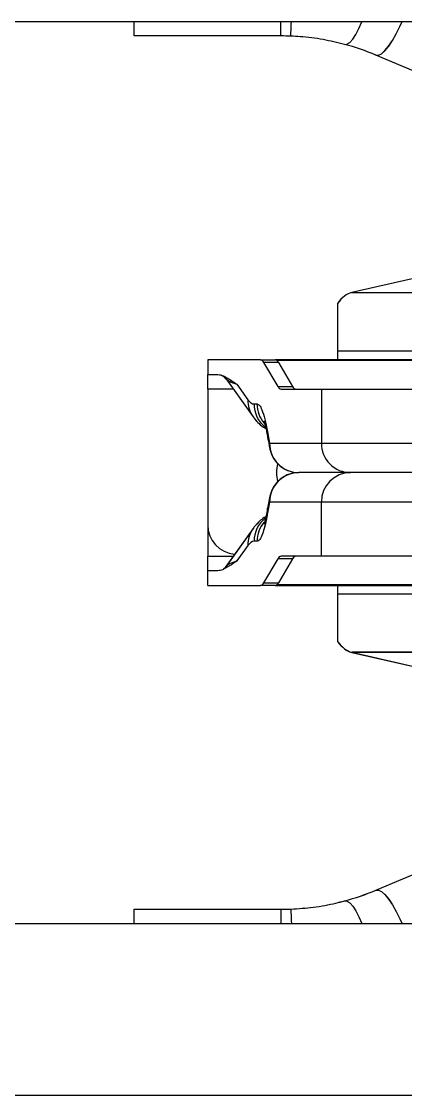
# Model space of a CAD drawing. Header units: inches. Extents: x -1851 to 6314, y -1304 to 4687.
# Drawn here: x 459.54 to 462.63, y 2016.1 to 2024.72 of the extents above; entities that cross this region are included whole.
import ezdxf

# ---------------------------------------------------------------- set-up
doc = ezdxf.new("R2010")
doc.units = ezdxf.units.IN
doc.header["$MEASUREMENT"] = 0

# ---------------------------------------------------------------- blocks, each defined once
blk = doc.blocks.new('2.4.20_9_Plan View')
at = {"color": 7, "linetype": 'Continuous', "lineweight": 25}
for p, q in [((-0.60334, 0), (-0.60334, 7.54593)), ((0, 7.54593), (0, 0)), ((-0.71817, 0.11483), (-0.71817, 7.4311)), ((-0.60334, 4.47014), (-0.59367, 4.47014)), ((-0.59367, 4.47014), (-0.59367, 4.37201)), ((-0.00967, 4.37201), (-0.00967, 4.47014)), ((-0.00967, 4.47014), (0, 4.47014)), ((-0.37713, 4.42093), (-0.36729, 4.42093)), ((-0.37713, 4.42093), (-0.37713, 4.38558)), ((-0.36729, 4.41413), (-0.36729, 4.42093)), ((-0.36729, 4.42093), (-0.35744, 4.42093)), ((-0.33666, 4.42093), (-0.35744, 4.42093)), ((-0.2459, 4.42093), (-0.33666, 4.42093)), ((-0.2459, 4.42093), (-0.23605, 4.42093)), ((-0.22621, 4.42093), (-0.23605, 4.42093)), ((-0.23605, 4.42093), (-0.23605, 4.41413)), ((-0.22621, 4.38558), (-0.22621, 4.42093)), ((-0.33894, 4.39057), (-0.36455, 4.40892)), ((-0.23879, 4.40892), (-0.2644, 4.39057)), ((-0.35041, 4.39406), (-0.36073, 4.40145)), ((-0.24262, 4.40145), (-0.25293, 4.39406)), ((-0.3476, 4.38801), (-0.3476, 4.39)), ((-0.25574, 4.39), (-0.25574, 4.38801)), ((-0.37713, 4.37584), (-0.37713, 4.38558)), ((-0.37532, 4.38341), (-0.35926, 4.37392)), ((-0.37532, 4.38341), (-0.37532, 4.37367)), ((-0.32136, 4.37959), (-0.32885, 4.381)), ((-0.31744, 4.37938), (-0.32547, 4.3809)), ((-0.27449, 4.381), (-0.28199, 4.37959)), ((-0.24408, 4.37392), (-0.22802, 4.38341)), ((-0.22802, 4.37367), (-0.22802, 4.38341)), ((-0.22621, 4.38558), (-0.22621, 4.37584)), ((-0.37713, 4.37584), (-0.37713, 4.23353)), ((-0.35926, 4.36418), (-0.37532, 4.37367)), ((-0.35926, 4.36418), (-0.35926, 4.37392)), ((-0.32136, 4.34493), (-0.32136, 4.37959)), ((-0.28199, 4.37959), (-0.28199, 4.34493)), ((-0.24408, 4.37392), (-0.24408, 4.36418)), ((-0.22802, 4.37367), (-0.24408, 4.36418)), ((-0.22621, 4.23353), (-0.22621, 4.37584)), ((-0.35744, 4.34493), (-0.35744, 4.37175)), ((-0.2459, 4.37175), (-0.2459, 4.34493)), ((-0.30167, 4.32544), (-0.30167, 4.3601)), ((-0.35744, 4.00879), (-0.35744, 4.34493)), ((-0.35744, 4.34493), (-0.32136, 4.34493)), ((-0.32136, 4.00879), (-0.32136, 4.34493)), ((-0.28199, 4.34493), (-0.28199, 4.00879)), ((-0.2459, 4.34493), (-0.28199, 4.34493)), ((-0.2459, 4.34493), (-0.2459, 4.00879)), ((-0.41471, 4.33399), (-0.38273, 4.33399)), ((-0.38273, 4.33399), (-0.38273, 4.19431)), ((-0.38273, 4.33399), (-0.37713, 4.33399)), ((-0.22621, 4.33399), (-0.22039, 4.33399)), ((-0.22039, 4.19431), (-0.22039, 4.33399)), ((-0.22039, 4.33399), (-0.18841, 4.33399)), ((-0.42183, 4.32455), (-0.4436, 4.22949)), ((-0.42183, 4.19431), (-0.42183, 4.32455)), ((-0.30167, 4.00879), (-0.30167, 4.32544)), ((-0.18129, 4.32455), (-0.18129, 4.19431)), ((-0.15952, 4.22949), (-0.18129, 4.32455)), ((-0.58083, 4.3084), (-0.5114, 4.14337)), ((-0.09194, 4.14337), (-0.02251, 4.3084))]:
    blk.add_line(p, q, dxfattribs=at)
at = {"color": 8, "linetype": 'Continuous', "lineweight": 25}
for p, q in [((-0.35744, 4.42093), (-0.35744, 4.40383)), ((-0.2459, 4.40383), (-0.2459, 4.42093)), ((-0.37681, 4.23675), (-0.37681, 4.37492)), ((-0.22653, 4.37492), (-0.22653, 4.23675)), ((-0.59367, 4.37201), (-0.60334, 4.37201)), ((-0.00967, 4.37201), (0, 4.37201))]:
    blk.add_line(p, q, dxfattribs=at)
at = {"color": 8, "linetype": 'Continuous', "lineweight": 25, "flags": 128}
for points in [[(-0.32885, 4.381), (-0.32699, 4.38107), (-0.32547, 4.38091)], [(-0.27449, 4.381), (-0.27635, 4.38107), (-0.27782, 4.38091)], [(-0.59353, 4.36537), (-0.59403, 4.36535), (-0.59553, 4.36529), (-0.59795, 4.36519), (-0.60121, 4.36506), (-0.60334, 4.36497)], [(-0.00981, 4.36537), (-0.00931, 4.36535), (-0.00781, 4.36529), (-0.00539, 4.36519), (-0.00213, 4.36506), (0, 4.36497)], [(-0.58805, 4.32945), (-0.58818, 4.32779), (-0.58937, 4.3259), (-0.59159, 4.32388), (-0.59472, 4.32181), (-0.59865, 4.31977), (-0.60321, 4.31786), (-0.60334, 4.3178)], [(-0.01529, 4.32945), (-0.01517, 4.32779), (-0.01397, 4.3259), (-0.01176, 4.32388), (-0.00862, 4.32181), (-0.00469, 4.31977), (-0.00013, 4.31786), (0, 4.3178)], [(-0.58083, 4.3084), (-0.58077, 4.30675), (-0.58178, 4.30473), (-0.58383, 4.30241), (-0.58681, 4.29991), (-0.59061, 4.29733), (-0.59504, 4.2948), (-0.59992, 4.29241), (-0.60334, 4.29095)], [(-0.02251, 4.3084), (-0.02257, 4.30675), (-0.02156, 4.30473), (-0.01951, 4.30241), (-0.01653, 4.29991), (-0.01273, 4.29733), (-0.0083, 4.2948), (-0.00342, 4.29241), (0, 4.29095)]]:
    blk.add_lwpolyline(points, dxfattribs=at)
at = {"color": 7, "linetype": 'Continuous', "lineweight": 25}
for centre, radius, start, end in [((-0.33666, 4.40125), 0.01969, 90, 174.92892), ((-0.37422, 4.38617), 0.00297, 191.35203, 248.31009), ((-0.22912, 4.38617), 0.00297, 291.68991, 348.64797), ((-0.37422, 4.37642), 0.00297, 191.3501, 248.31201), ((-0.36035, 4.37116), 0.00297, 11.3501, 68.31201), ((-0.32126, 4.36), 0.01959, 0.29542, 90.28708), ((-0.32136, 4.3601), 0.01969, 0, 78.42485), ((-0.30156, 4.35203), 0.02297, 75.19219, 105.26332), ((-0.28209, 4.36001), 0.01958, 89.70837, 179.71367), ((-0.28199, 4.3601), 0.01969, 101.57515, 180), ((-0.24299, 4.37116), 0.00297, 111.68799, 168.6499), ((-0.22912, 4.37642), 0.00297, 291.68799, 348.6499), ((-0.42962, 4.37201), 0.16404, 180, 182.32022), ((-0.17372, 4.37201), 0.16404, 357.67978, 0), ((-0.36035, 4.36142), 0.00297, 11.35203, 68.31009), ((-0.24299, 4.36142), 0.00297, 111.68991, 168.64797), ((-0.32126, 4.32534), 0.01959, 0.29551, 90.28714), ((-0.28209, 4.32534), 0.01958, 89.70831, 179.71359), ((-0.42962, 4.37201), 0.16404, 195.03779, 202.81599), ((-0.17372, 4.37201), 0.16404, 337.18401, 344.96221)]:
    blk.add_arc(centre, radius, start, end, dxfattribs=at)
at = {"color": 8, "linetype": 'Continuous', "lineweight": 25}
for centre, radius, start, end in [((-0.34983, 4.37533), 0.01873, 54.41819, 91.75363), ((-0.34757, 4.37025), 0.01975, 38.34606, 90.09141), ((-0.25577, 4.37026), 0.01974, 89.90494, 141.66139), ((-0.25351, 4.37533), 0.01873, 88.24746, 125.58621), ((-0.34759, 4.36822), 0.01979, 49.28832, 90.04978), ((-0.25576, 4.36822), 0.01979, 89.95031, 130.73543), ((-0.32004, 4.3665), 0.01316, 78.54692, 95.72172), ((-0.2833, 4.3665), 0.01315, 84.27441, 101.56305)]:
    blk.add_arc(centre, radius, start, end, dxfattribs=at)
for centre, major_axis, start_param, end_param in [((-0.36073, 4.38196), (-0.00462, 0.0272), 5.482745, 6.118384), ((-0.24262, 4.38196), (0.00462, 0.0272), 0.164802, 0.800441)]:
    blk.add_ellipse(centre, major_axis=major_axis, ratio=0.164816, start_param=start_param, end_param=end_param, dxfattribs=at)
at = {"color": 7, "linetype": 'Continuous', "lineweight": 25}
for centre, major_axis, ratio, start_param, end_param in [((-0.49196, 4.39), (0.14436, 0), 0.143285, 0, 0.197396), ((-0.11138, 4.39), (0.14436, 0), 0.143285, 2.944197, 3.141593), ((-0.38273, 4.32219), (0.03937, 0), 0.513761, 2.518766, 3.024468), ((-0.22039, 4.32219), (0.03937, 0), 0.513761, 0.117125, 0.622827)]:
    blk.add_ellipse(centre, major_axis=major_axis, ratio=ratio, start_param=start_param, end_param=end_param, dxfattribs=at)
for points, knots in [([(-0.36073, 4.40145), (-0.36074, 4.40146), (-0.36188, 4.4031), (-0.36433, 4.40679), (-0.36696, 4.41101), (-0.36723, 4.41361), (-0.36729, 4.41413)], [0, 0, 0, 0, 0.0033482, 0.3863564, 0.8773056, 1, 1, 1, 1]), ([(-0.36708, 4.41264), (-0.36709, 4.41266), (-0.36711, 4.41272), (-0.36711, 4.41277), (-0.36711, 4.4128)], [0, 0, 0, 0, 0.418676, 1, 1, 1, 1]), ([(-0.36455, 4.40892), (-0.36496, 4.40924), (-0.36554, 4.40968), (-0.36593, 4.4103), (-0.36604, 4.41047)], [0, 0, 0, 0, 0.7165335, 1, 1, 1, 1]), ([(-0.23605, 4.41413), (-0.23613, 4.41351), (-0.23635, 4.41164), (-0.23791, 4.40855), (-0.24021, 4.40496), (-0.24181, 4.40259), (-0.24261, 4.40146), (-0.24262, 4.40145)], [0, 0, 0, 0, 0.146403, 0.439307, 0.732273, 0.996652, 1, 1, 1, 1]), ([(-0.23624, 4.41271), (-0.23624, 4.41271), (-0.2363, 4.41219), (-0.23676, 4.41122), (-0.23759, 4.4099), (-0.23839, 4.40924), (-0.23879, 4.40892)], [0, 0, 0, 0, 0.0030016, 0.3364923, 0.6687573, 1, 1, 1, 1]), ([(-0.33112, 4.38203), (-0.33132, 4.38242), (-0.33219, 4.38411), (-0.33424, 4.3865), (-0.33668, 4.38889), (-0.33829, 4.39008), (-0.33894, 4.39057)], [0, 0, 0, 0, 0.096681, 0.418474, 0.763578, 1, 1, 1, 1]), ([(-0.2644, 4.39057), (-0.26542, 4.38978), (-0.26742, 4.38825), (-0.27016, 4.38542), (-0.27162, 4.38306), (-0.27226, 4.38202)], [0, 0, 0, 0, 0.370161, 0.722656, 1, 1, 1, 1]), ([(-0.32885, 4.381), (-0.32956, 4.38113), (-0.33274, 4.3817), (-0.33777, 4.38279), (-0.34305, 4.38437), (-0.34682, 4.38613), (-0.34734, 4.38737), (-0.3476, 4.38801)], [0, 0, 0, 0, 0.063903, 0.285377, 0.51105, 0.751533, 1, 1, 1, 1]), ([(-0.32537, 4.38091), (-0.32598, 4.38101), (-0.32816, 4.38137), (-0.33103, 4.38199), (-0.33385, 4.38269), (-0.33549, 4.38319), (-0.3362, 4.38348), (-0.33609, 4.38342), (-0.33607, 4.38341)], [0, 0, 0, 0, 0.098734, 0.355097, 0.585487, 0.78435, 0.95563, 1, 1, 1, 1]), ([(-0.27781, 4.38089), (-0.27972, 4.38056), (-0.28252, 4.38009), (-0.28508, 4.37955), (-0.2859, 4.37938)], [0, 0, 0, 0, 0.6821708, 1, 1, 1, 1]), ([(-0.26726, 4.38342), (-0.26725, 4.38342), (-0.26722, 4.38344), (-0.26809, 4.38311), (-0.2698, 4.38261), (-0.27262, 4.38192), (-0.27538, 4.38133), (-0.27744, 4.38099), (-0.27795, 4.38091)], [0, 0, 0, 0, 0.082632, 0.249135, 0.44102, 0.664585, 0.916746, 1, 1, 1, 1]), ([(-0.25574, 4.38801), (-0.25594, 4.38746), (-0.25634, 4.38634), (-0.25973, 4.38458), (-0.26544, 4.38274), (-0.27144, 4.38159), (-0.27449, 4.381)], [0, 0, 0, 0, 0.215675, 0.437563, 0.714322, 1, 1, 1, 1]), ([(-0.59353, 4.36537), (-0.59319, 4.3603), (-0.59248, 4.35), (-0.59025, 4.33804), (-0.58853, 4.33135), (-0.58805, 4.32945)], [0, 0, 0, 0, 0.410287, 0.833092, 1, 1, 1, 1]), ([(-0.01529, 4.32945), (-0.01415, 4.33417), (-0.01184, 4.34375), (-0.0103, 4.35603), (-0.00992, 4.36331), (-0.00981, 4.36537)], [0, 0, 0, 0, 0.410821, 0.833045, 1, 1, 1, 1])]:
    blk.add_open_spline(points, degree=3, knots=knots, dxfattribs=at)
blk = doc.blocks.new('2.4.20_8_Plan View')
at = {"color": 7, "linetype": 'Continuous', "lineweight": 25}
for p, q in [((9.32347, -1.15), (9.32347, 1.15)), ((9.50737, 1.15), (9.50737, -1.15)), ((9.28847, -1.115), (9.28847, 1.115)), ((9.32347, 0.2125), (9.32642, 0.2125)), ((9.32642, 0.2125), (9.32642, 0.18259)), ((9.50442, 0.18259), (9.50442, 0.2125)), ((9.50442, 0.2125), (9.50737, 0.2125)), ((9.39242, 0.1975), (9.39542, 0.1975)), ((9.39242, 0.1975), (9.39242, 0.18673)), ((9.39542, 0.19543), (9.39542, 0.1975)), ((9.39542, 0.1975), (9.39842, 0.1975)), ((9.40475, 0.1975), (9.39842, 0.1975)), ((9.43242, 0.1975), (9.40475, 0.1975)), ((9.43242, 0.1975), (9.43542, 0.1975)), ((9.43842, 0.1975), (9.43542, 0.1975)), ((9.43542, 0.1975), (9.43542, 0.19543)), ((9.43842, 0.18673), (9.43842, 0.1975)), ((9.40406, 0.18825), (9.39626, 0.19384)), ((9.43458, 0.19384), (9.42678, 0.18825)), ((9.40057, 0.18931), (9.39742, 0.19156)), ((9.43342, 0.19156), (9.43027, 0.18931)), ((9.39242, 0.18376), (9.39242, 0.18673)), ((9.40142, 0.18746), (9.40142, 0.18807)), ((9.42942, 0.18807), (9.42942, 0.18746)), ((9.43842, 0.18673), (9.43842, 0.18376)), ((9.39297, 0.18606), (9.39787, 0.18317)), ((9.39297, 0.18606), (9.39297, 0.18309)), ((9.40942, 0.1849), (9.40714, 0.18533)), ((9.41061, 0.18484), (9.40816, 0.1853)), ((9.40942, 0.17433), (9.40942, 0.1849)), ((9.4237, 0.18533), (9.42142, 0.1849)), ((9.42142, 0.1849), (9.42142, 0.17433)), ((9.43297, 0.18317), (9.43787, 0.18606)), ((9.43787, 0.18309), (9.43787, 0.18606)), ((9.39242, 0.18376), (9.39242, 0.14038)), ((9.39787, 0.1802), (9.39297, 0.18309)), ((9.39787, 0.1802), (9.39787, 0.18317)), ((9.39842, 0.17433), (9.39842, 0.18251)), ((9.43242, 0.18251), (9.43242, 0.17433)), ((9.43297, 0.18317), (9.43297, 0.1802)), ((9.43787, 0.18309), (9.43297, 0.1802)), ((9.43842, 0.14038), (9.43842, 0.18376)), ((9.41542, 0.16839), (9.41542, 0.17896)), ((9.39842, 0.07188), (9.39842, 0.17433)), ((9.39842, 0.17433), (9.40942, 0.17433)), ((9.40942, 0.07188), (9.40942, 0.17433)), ((9.42142, 0.17433), (9.42142, 0.07188)), ((9.43242, 0.17433), (9.42142, 0.17433)), ((9.43242, 0.17433), (9.43242, 0.07188)), ((9.38097, 0.171), (9.39071, 0.171)), ((9.39071, 0.171), (9.39071, 0.12843)), ((9.39071, 0.171), (9.39242, 0.171)), ((9.43842, 0.171), (9.4402, 0.171)), ((9.4402, 0.12843), (9.4402, 0.171)), ((9.4402, 0.171), (9.44994, 0.171)), ((9.3788, 0.16812), (9.37216, 0.13915)), ((9.3788, 0.12843), (9.3788, 0.16812)), ((9.41542, 0.07188), (9.41542, 0.16839)), ((9.45211, 0.16812), (9.45211, 0.12843)), ((9.45875, 0.13915), (9.45211, 0.16812)), ((9.33033, 0.1632), (9.35149, 0.1129)), ((9.47935, 0.1129), (9.50051, 0.1632))]:
    blk.add_line(p, q, dxfattribs=at)
at = {"color": 8, "linetype": 'Continuous', "lineweight": 25}
for p, q in [((9.39842, 0.1975), (9.39842, 0.19229)), ((9.43242, 0.19229), (9.43242, 0.1975)), ((9.32642, 0.18259), (9.32347, 0.18259)), ((9.39252, 0.14136), (9.39252, 0.18348)), ((9.43832, 0.18348), (9.43832, 0.14136)), ((9.50442, 0.18259), (9.50737, 0.18259))]:
    blk.add_line(p, q, dxfattribs=at)
at = {"color": 8, "linetype": 'Continuous', "lineweight": 25, "flags": 128}
for points in [[(9.40714, 0.18533), (9.4077, 0.18535), (9.40816, 0.1853)], [(9.4237, 0.18533), (9.42314, 0.18535), (9.42269, 0.1853)], [(9.32646, 0.18056), (9.32631, 0.18056), (9.32585, 0.18054), (9.32511, 0.18051), (9.32412, 0.18047), (9.32347, 0.18044)], [(9.50438, 0.18056), (9.50453, 0.18056), (9.50499, 0.18054), (9.50573, 0.18051), (9.50672, 0.18047), (9.50737, 0.18044)], [(9.32813, 0.16962), (9.32809, 0.16911), (9.32773, 0.16854), (9.32705, 0.16792), (9.3261, 0.16729), (9.3249, 0.16667), (9.32351, 0.16608), (9.32347, 0.16607)], [(9.50271, 0.16962), (9.50275, 0.16911), (9.50311, 0.16854), (9.50379, 0.16792), (9.50474, 0.16729), (9.50594, 0.16667), (9.50733, 0.16608), (9.50737, 0.16607)], [(9.33033, 0.1632), (9.33035, 0.1627), (9.33004, 0.16208), (9.32942, 0.16137), (9.32851, 0.16061), (9.32735, 0.15983), (9.326, 0.15905), (9.32451, 0.15833), (9.32347, 0.15788)], [(9.50051, 0.1632), (9.50049, 0.1627), (9.5008, 0.16208), (9.50142, 0.16137), (9.50233, 0.16061), (9.50349, 0.15983), (9.50484, 0.15905), (9.50633, 0.15833), (9.50737, 0.15788)]]:
    blk.add_lwpolyline(points, dxfattribs=at)
at = {"color": 7, "linetype": 'Continuous', "lineweight": 25}
for centre, radius, start, end in [((9.40475, 0.1915), 0.006, 90, 174.9289), ((9.42139, 0.17893), 0.00597, 89.7084, 179.7137), ((9.37642, 0.18259), 0.05, 180, 182.3202), ((9.39331, 0.18393), 0.000904, 191.3501, 248.312), ((9.39753, 0.18233), 0.000904, 11.3501, 68.312), ((9.43331, 0.18233), 0.000904, 111.688, 168.6499), ((9.43753, 0.18393), 0.000904, 291.688, 348.6499), ((9.45442, 0.18259), 0.05, 357.6798, 0), ((9.37642, 0.18259), 0.05, 195.0378, 202.816), ((9.45442, 0.18259), 0.05, 337.184, 344.9622)]:
    blk.add_arc(centre, radius, start, end, dxfattribs=at)
at = {"color": 8, "linetype": 'Continuous', "lineweight": 25}
blk.add_arc((9.40982, 0.18091), 0.00401, 78.5469, 95.7217, dxfattribs=at)
for centre, major_axis, start_param, end_param in [((9.39742, 0.18562), (-0.00141, 0.00829), 5.482745, 6.118384), ((9.43342, 0.18562), (0.00141, 0.00829), 0.164802, 0.800441)]:
    blk.add_ellipse(centre, major_axis=major_axis, ratio=0.164816, start_param=start_param, end_param=end_param, dxfattribs=at)
at = {"color": 7, "linetype": 'Continuous', "lineweight": 25}
for centre, major_axis, ratio, start_param, end_param in [((9.35742, 0.18807), (0.044, 0), 0.143285, 0, 0.197396), ((9.47342, 0.18807), (0.044, 0), 0.143285, 2.944197, 3.141593), ((9.39071, 0.1674), (0.012, 0), 0.513761, 2.518766, 3.024468), ((9.44019, 0.1674), (0.012, 0), 0.513761, 0.117125, 0.622827)]:
    blk.add_ellipse(centre, major_axis=major_axis, ratio=ratio, start_param=start_param, end_param=end_param, dxfattribs=at)
for points, knots in [([(9.39742, 0.19156), (9.39742, 0.19157), (9.39707, 0.19206), (9.39632, 0.19319), (9.39552, 0.19447), (9.39544, 0.19527), (9.39542, 0.19543)], [0, 0, 0, 0, 0.0033482, 0.3863564, 0.8773056, 1, 1, 1, 1]), ([(9.39548, 0.19497), (9.39548, 0.19498), (9.39547, 0.195), (9.39547, 0.19501), (9.39547, 0.19502)], [0, 0, 0, 0, 0.418676, 1, 1, 1, 1]), ([(9.43542, 0.19543), (9.4354, 0.19524), (9.43533, 0.19467), (9.43485, 0.19373), (9.43415, 0.19263), (9.43366, 0.19191), (9.43342, 0.19157), (9.43342, 0.19156)], [0, 0, 0, 0, 0.146403, 0.439307, 0.732273, 0.996652, 1, 1, 1, 1]), ([(9.43536, 0.19499), (9.43536, 0.19499), (9.43535, 0.19483), (9.4352, 0.19454), (9.43495, 0.19414), (9.43471, 0.19394), (9.43458, 0.19384)], [0, 0, 0, 0, 0.0030016, 0.3364923, 0.6687573, 1, 1, 1, 1]), ([(9.39626, 0.19384), (9.39613, 0.19394), (9.39595, 0.19407), (9.39583, 0.19426), (9.3958, 0.19431)], [0, 0, 0, 0, 0.7165335, 1, 1, 1, 1]), ([(9.40714, 0.18533), (9.40692, 0.18537), (9.40595, 0.18554), (9.40442, 0.18587), (9.40281, 0.18636), (9.40166, 0.18689), (9.4015, 0.18727), (9.40142, 0.18746)], [0, 0, 0, 0, 0.063903, 0.285377, 0.51105, 0.751533, 1, 1, 1, 1]), ([(9.40644, 0.18564), (9.40638, 0.18576), (9.40612, 0.18628), (9.40549, 0.187), (9.40475, 0.18773), (9.40426, 0.1881), (9.40406, 0.18825)], [0, 0, 0, 0, 0.096681, 0.418474, 0.763578, 1, 1, 1, 1]), ([(9.4082, 0.1853), (9.40801, 0.18533), (9.40735, 0.18544), (9.40647, 0.18563), (9.40561, 0.18584), (9.40511, 0.186), (9.4049, 0.18608), (9.40493, 0.18607), (9.40494, 0.18606)], [0, 0, 0, 0, 0.098734, 0.355097, 0.585487, 0.78435, 0.95563, 1, 1, 1, 1]), ([(9.42591, 0.18607), (9.42591, 0.18607), (9.42592, 0.18607), (9.42566, 0.18597), (9.42513, 0.18582), (9.42428, 0.18561), (9.42343, 0.18543), (9.4228, 0.18533), (9.42265, 0.1853)], [0, 0, 0, 0, 0.082632, 0.249135, 0.44102, 0.664585, 0.916746, 1, 1, 1, 1]), ([(9.42942, 0.18746), (9.42936, 0.1873), (9.42924, 0.18696), (9.4282, 0.18642), (9.42646, 0.18586), (9.42463, 0.18551), (9.4237, 0.18533)], [0, 0, 0, 0, 0.215675, 0.437563, 0.714322, 1, 1, 1, 1]), ([(9.42678, 0.18825), (9.42647, 0.18801), (9.42586, 0.18754), (9.42502, 0.18668), (9.42458, 0.18596), (9.42438, 0.18564)], [0, 0, 0, 0, 0.370161, 0.722656, 1, 1, 1, 1]), ([(9.42269, 0.18529), (9.42211, 0.1852), (9.42126, 0.18505), (9.42048, 0.18489), (9.42023, 0.18483)], [0, 0, 0, 0, 0.6821708, 1, 1, 1, 1]), ([(9.32646, 0.18056), (9.32657, 0.17902), (9.32678, 0.17588), (9.32746, 0.17224), (9.32798, 0.17019), (9.32813, 0.16962)], [0, 0, 0, 0, 0.410287, 0.833092, 1, 1, 1, 1]), ([(9.50271, 0.16962), (9.50305, 0.17106), (9.50376, 0.17397), (9.50423, 0.17772), (9.50435, 0.17994), (9.50438, 0.18056)], [0, 0, 0, 0, 0.410821, 0.833045, 1, 1, 1, 1])]:
    blk.add_open_spline(points, degree=3, knots=knots, dxfattribs=at)

msp = doc.modelspace()

# ---------------------------------------------------------------- block references
at = {"rotation": 90}
for name, p, xscale, yscale, zscale in [('2.4.20_9_Plan View', (514.08924, 2024.72253), 12, 12, 12), ('2.4.20_8_Plan View', (468.81365, 1650.41665), 39.37008, 39.37008, 39.37008)]:
    msp.add_blockref(name, p, dxfattribs=dict(at, xscale=xscale, yscale=yscale, zscale=zscale))

doc.saveas('drawing.dxf')
